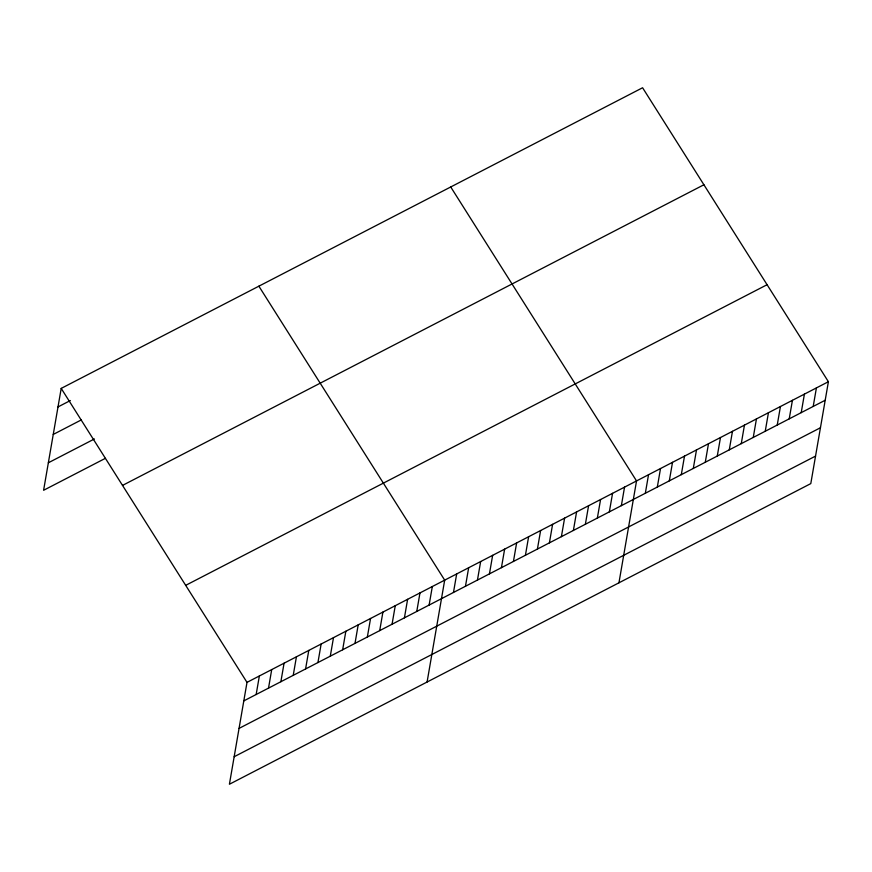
<?xml version="1.0" encoding="UTF-8"?>
<svg xmlns="http://www.w3.org/2000/svg" width="872" height="872" viewBox="0 0 872 872"><rect width="100%" height="100%" fill="white"/><g stroke="black" fill="none" stroke-linecap="round" stroke-linejoin="round"><path stroke-width="1.31" d="M61.204 388.4L247.005 682.362L229.412 784.244L810.797 483.6L828.4 381.718L642.588 87.756L61.204 388.4L43.6 490.282L105.37 458.345M256.161 694.504L259.365 675.974M268.522 688.106L271.715 669.576M280.871 681.719L284.076 663.189M293.232 675.331L296.425 656.801M305.582 668.944L308.786 650.414M317.931 662.557L321.136 644.027M330.292 656.169L333.496 637.639M342.642 649.782L345.846 631.252M355.002 643.394L358.196 624.864M367.352 636.996L370.556 618.477M379.712 630.609L382.906 612.079M392.062 624.221L395.267 605.691M404.423 617.834L407.616 599.304M416.772 611.446L419.977 592.916M429.122 605.059L432.327 586.529M427.084 682.024L444.687 580.142L258.875 286.18M453.473 592.47L456.677 573.939M465.463 586.267L468.667 567.737M477.453 580.065L480.657 561.535M489.443 573.863L492.647 555.333M501.433 567.661L504.637 549.131M513.434 561.459L516.627 542.94M525.424 555.268L528.617 536.738M537.414 549.066L540.607 530.536M549.404 542.864L552.597 524.334M561.394 536.662L564.598 518.132M573.384 530.459L576.588 511.929M585.374 524.257L588.578 505.727M597.364 518.055L600.568 499.525M609.354 511.853L612.558 493.334M621.355 505.662L624.548 487.132M618.946 582.812L636.538 480.93L450.726 186.968M645.335 493.258L648.528 474.728M657.324 487.056L660.518 468.526M669.314 480.853L672.519 462.324M681.304 474.651L684.509 456.121M693.294 468.449L696.499 449.919M705.284 462.247L708.489 443.728M717.274 456.056L720.479 437.526M729.275 449.854L732.469 431.324M741.265 443.652L744.459 425.122M753.255 437.45L756.449 418.92M765.245 431.248L768.439 412.718M777.235 425.046L780.44 406.516M789.225 418.843L792.43 400.313M801.215 412.641L804.42 394.111M813.205 406.439L816.41 387.92M57.999 406.93L70.349 400.542M53.247 434.441L81.325 419.912M48.352 462.781L94.405 438.965M122.516 485.41L703.911 184.766M185.692 585.352L767.088 284.708M247.005 682.362L828.4 381.718M243.811 700.892L825.195 400.248M239.059 728.393L820.443 427.749M234.165 756.733L815.549 456.089"/></g></svg>
